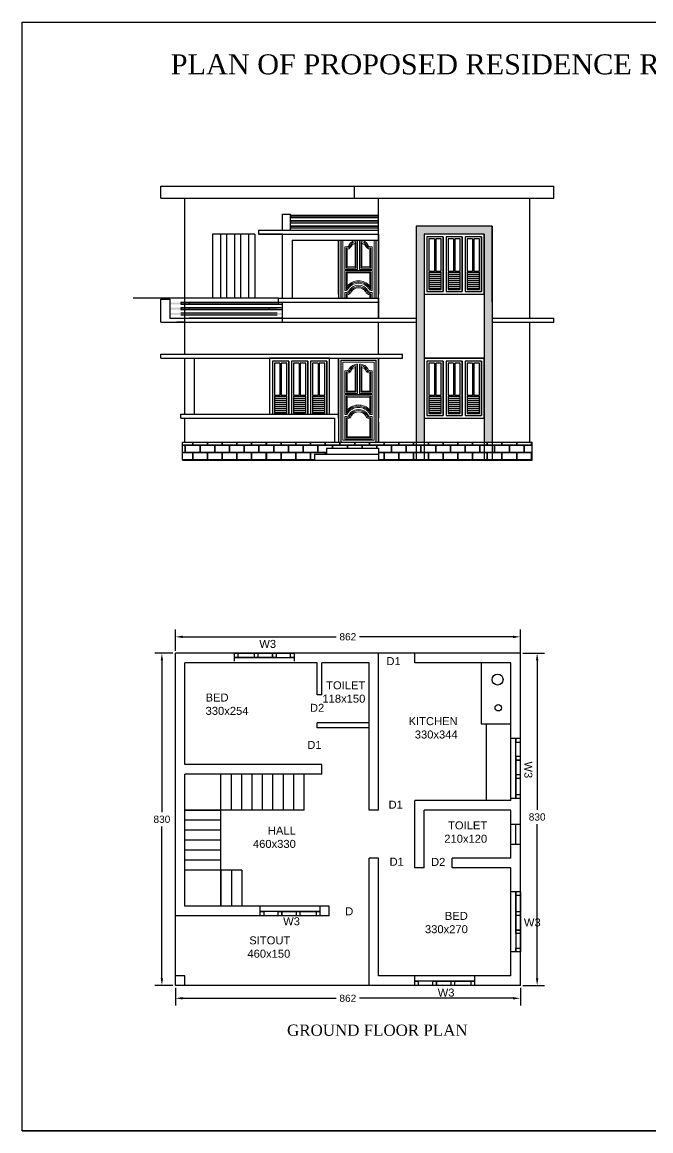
# Model space of a CAD drawing. Header units: inches. Extents: x -2903 to 3367, y -161 to 1064.
# Drawn here: x 230.72 to 246.43, y 845.34 to 873.04 of the extents above; entities that cross this region are included whole.
import ezdxf

# ---------------------------------------------------------------- set-up
doc = ezdxf.new("R2010")
doc.units = ezdxf.units.IN
doc.header["$MEASUREMENT"] = 0
doc.layers.add('--plan', color=7, linetype='Continuous')
doc.layers.add('ELEVATION', color=7, linetype='Continuous', lineweight=25)
doc.styles.add('SA', font='times.ttf')
doc.styles.get("Standard").update_dxf_attribs({"font": 'arial.ttf'})
doc.dimstyles.get("Standard").update_dxf_attribs({"dimtxt": 0.18, "dimasz": 0.18, "dimexe": 0.18, "dimexo": 0.0625, "dimgap": 0.09, "dimtad": 0, "dimtih": 1, "dimtoh": 1, "dimdec": 0, "dimlfac": 100, "dimzin": 0, "dimdsep": 46, "dimtxsty": 'Standard', "dimcen": 0.09, "dimadec": 0, "dimazin": 0, "dimtfac": 1, "dimtdec": 0, "dimtofl": 0, "dimtmove": 0, "dimatfit": 3, "dimfxl": 1, "dimtolj": 1, "dimtzin": 0, "dimarcsym": 0})

# ---------------------------------------------------------------- blocks, each defined once
blk = doc.blocks.new('*D447')
at = {"color": 0, "lineweight": -2, "transparency": 16777216}
for p, q in [((234.55, 857.335), (234.55, 857.862)), ((234.73, 857.682), (238.572, 857.682)), ((242.99, 857.682), (239.148, 857.682)), ((243.17, 857.335), (243.17, 857.862))]:
    blk.add_line(p, q, dxfattribs=at)
at = {"color": 0, "transparency": 16777216}
for points in [[(234.73, 857.712), (234.73, 857.652), (234.55, 857.682)], [(242.99, 857.712), (242.99, 857.652), (243.17, 857.682)]]:
    blk.add_solid(points, dxfattribs=at)
at = {"layer": 'Defpoints', "color": 0, "transparency": 16777216}
for p in [(243.17, 857.682), (234.55, 857.272), (243.17, 857.272)]:
    blk.add_point(p, dxfattribs=at)
at = {"color": 0, "transparency": 16777216, "insert": (238.86, 857.682), "char_height": 0.18, "attachment_point": 5}
blk.add_mtext('\\A1;862', dxfattribs=at)
blk = doc.blocks.new('*D448')
at = {"color": 0, "lineweight": -2, "transparency": 16777216}
for p, q in [((243.232, 857.272), (243.77, 857.272)), ((243.59, 857.092), (243.59, 853.362)), ((243.59, 849.152), (243.59, 852.998)), ((243.232, 848.972), (243.77, 848.972))]:
    blk.add_line(p, q, dxfattribs=at)
at = {"color": 0, "transparency": 16777216}
for points in [[(243.56, 857.092), (243.62, 857.092), (243.59, 857.272)], [(243.56, 849.152), (243.62, 849.152), (243.59, 848.972)]]:
    blk.add_solid(points, dxfattribs=at)
at = {"layer": 'Defpoints', "color": 0, "transparency": 16777216}
for p in [(243.17, 857.272), (243.17, 848.972), (243.59, 848.972)]:
    blk.add_point(p, dxfattribs=at)
at = {"color": 0, "transparency": 16777216, "insert": (243.59, 853.18), "char_height": 0.18, "attachment_point": 5}
blk.add_mtext('\\A1;830', dxfattribs=at)
blk = doc.blocks.new('*D461')
at = {"color": 0, "lineweight": -2, "transparency": 16777216}
for p, q in [((234.487, 857.272), (234.034, 857.272)), ((234.214, 857.092), (234.214, 853.304)), ((234.214, 849.152), (234.214, 852.94)), ((234.487, 848.972), (234.034, 848.972))]:
    blk.add_line(p, q, dxfattribs=at)
at = {"color": 0, "transparency": 16777216}
for points in [[(234.184, 857.092), (234.244, 857.092), (234.214, 857.272)], [(234.184, 849.152), (234.244, 849.152), (234.214, 848.972)]]:
    blk.add_solid(points, dxfattribs=at)
at = {"layer": 'Defpoints', "color": 0, "transparency": 16777216}
for p in [(234.55, 857.272), (234.214, 848.972), (234.55, 848.972)]:
    blk.add_point(p, dxfattribs=at)
at = {"color": 0, "transparency": 16777216, "insert": (234.214, 853.122), "char_height": 0.18, "attachment_point": 5}
blk.add_mtext('\\A1;830', dxfattribs=at)
blk = doc.blocks.new('*D462')
at = {"color": 0, "lineweight": -2, "transparency": 16777216}
for p, q in [((234.55, 848.91), (234.55, 848.471)), ((243.17, 848.91), (243.17, 848.471)), ((234.73, 848.651), (238.572, 848.651)), ((242.99, 848.651), (239.148, 848.651))]:
    blk.add_line(p, q, dxfattribs=at)
at = {"color": 0, "transparency": 16777216}
for points in [[(234.73, 848.681), (234.73, 848.621), (234.55, 848.651)], [(242.99, 848.681), (242.99, 848.621), (243.17, 848.651)]]:
    blk.add_solid(points, dxfattribs=at)
at = {"layer": 'Defpoints', "color": 0, "transparency": 16777216}
for p in [(234.55, 848.972), (243.17, 848.972), (243.17, 848.651)]:
    blk.add_point(p, dxfattribs=at)
at = {"color": 0, "transparency": 16777216, "insert": (238.86, 848.651), "char_height": 0.18, "attachment_point": 5}
blk.add_mtext('\\A1;862', dxfattribs=at)

msp = doc.modelspace()

# ---------------------------------------------------------------- hatches: boundary and pattern name
h = msp.add_hatch()
h.set_pattern_fill('ANSI32', color=256, scale=0.35, angle=135)
h.set_pattern_definition([(180, (-23.53159, -139.18291), (-1e-17, -0.13125), []), (180, (-23.57534, -139.13916), (-1e-17, -0.13125), [])])
h.paths.add_polyline_path([(237.427, 868.243), (237.427, 867.882), (239.623, 867.882), (239.627, 868.279), (237.423, 868.282), (237.423, 868.243)])
h = msp.add_hatch(color=256)
h.dxf.hatch_style = 1
h.paths.add_polyline_path([(239.627, 868.205), (237.427, 868.205), (237.427, 868.161), (239.627, 868.161)])
h.paths.add_polyline_path([(239.627, 868.073), (237.427, 868.073), (237.427, 868.029), (239.627, 868.029)])
h.paths.add_polyline_path([(239.627, 867.941), (237.427, 867.941), (237.427, 867.898), (239.627, 867.898)])
at = {"true_color": 0xf27172}
h = msp.add_hatch(dxfattribs=at)
h.set_pattern_fill('AR-SAND', color=11, scale=0.016)
h.set_pattern_definition([(37.5, (-211.666318, -78.862382), (-0.0010078937, 0.0308291803), [0, -0.02432, 0, -0.0272, 0, -0.026]), (7.5, (-211.666318, -78.862382), (0.0283164273, 0.045154337), [0, -0.01312, 0, -0.02192, 0, -0.0084]), (327.5, (-211.685998, -78.862382), (0.0498262698, 9.054486e-05), [0, -0.008, 0, -0.0288, 0, -0.0376]), (317.5, (-211.685998, -78.862382), (0.0480980257, 0.014042809), [0, -0.004, 0, -0.01888, 0, -0.0216])])
h.paths.add_polyline_path([(242.467, 867.943), (240.567, 867.943), (240.567, 862.543), (240.767, 862.543), (240.767, 867.743), (242.267, 867.743), (242.267, 862.543), (242.467, 862.543)])
h = msp.add_hatch(color=256)
h.dxf.hatch_style = 1
h.paths.add_polyline_path([(237.227, 866.037), (234.409, 866.034), (234.409, 865.99), (237.227, 865.993)])
h.paths.add_polyline_path([(237.227, 865.905), (234.409, 865.903), (234.409, 865.859), (237.227, 865.861)])
h.paths.add_polyline_path([(237.227, 865.773), (234.409, 865.772), (234.409, 865.728), (237.227, 865.729)])
h = msp.add_hatch()
h.set_pattern_fill('ANSI32', color=256, scale=0.35, angle=135)
h.set_pattern_definition([(180, (-26.27159, -141.35112), (-1e-17, -0.13125), []), (180, (-26.31534, -141.30737), (-1e-17, -0.13125), [])])
h.paths.add_polyline_path([(234.687, 866.075), (234.687, 865.713), (236.883, 865.713), (236.887, 866.111), (234.683, 866.113), (234.683, 866.075)])
h = msp.add_hatch()
h.set_pattern_fill('ANSI32', color=256, scale=0.35, angle=135)
h.set_pattern_definition([(180, (-26.06188, -141.35113), (-1e-17, -0.13125), []), (180, (-26.10563, -141.30738), (-1e-17, -0.13125), [])])
h.paths.add_polyline_path([(234.896, 866.075), (234.896, 865.713), (237.093, 865.713), (237.096, 866.111), (234.893, 866.113), (234.893, 866.075)])
h = msp.add_hatch()
h.set_pattern_fill('AR-B816C', color=256, scale=0.023)
h.set_pattern_definition([(0, (-23.52822, -139.22183), (0.184, 0.184), [0.359375, -0.008625]), (0, (-23.71222, -139.2132), (0.184, 0.184), [0.359375, -0.008625]), (90, (-23.52822, -139.22183), (-0.184, 0.184), [-0.192625, 0.175375]), (90, (-23.53684, -139.22183), (-0.184, 0.184), [-0.192625, 0.175375])])
h.paths.add_polyline_path([(243.467, 862.543), (239.627, 862.543), (239.627, 862.093), (243.467, 862.093)])
h.paths.add_polyline_path([(238.027, 862.243), (238.327, 862.243), (238.327, 862.393), (239.627, 862.393), (239.627, 862.543), (234.727, 862.543), (234.727, 862.093), (238.027, 862.093)])

# ---------------------------------------------------------------- linework, layer by layer
at = {"layer": '--plan', "ltscale": 0.1}
for p, q in [((236.02, 857.272), (236.02, 857.072)), ((236.02, 857.252), (236.02, 857.162)), ((237.065, 857.162), (236.02, 857.162)), ((236.11, 857.272), (236.11, 857.162)), ((236.11, 857.252), (236.11, 857.162)), ((236.52, 857.272), (236.52, 857.162)), ((236.52, 857.252), (236.52, 857.162)), ((236.61, 857.272), (236.61, 857.162)), ((236.61, 857.272), (236.61, 857.162)), ((236.975, 857.272), (236.975, 857.162)), ((236.975, 857.252), (236.975, 857.162)), ((237.065, 857.272), (237.065, 857.162)), ((237.065, 857.272), (237.065, 857.162)), ((243.06, 854.688), (243.06, 853.643)), ((243.17, 854.688), (243.06, 854.688)), ((243.17, 854.688), (243.06, 854.688)), ((243.15, 854.598), (243.06, 854.598)), ((243.17, 854.598), (243.06, 854.598)), ((243.17, 854.233), (243.06, 854.233)), ((243.17, 854.233), (243.06, 854.233)), ((243.15, 854.143), (243.06, 854.143)), ((243.17, 854.143), (243.06, 854.143)), ((243.15, 853.733), (243.06, 853.733)), ((243.17, 853.733), (243.06, 853.733)), ((243.17, 853.643), (242.93, 853.643)), ((243.15, 853.643), (243.06, 853.643)), ((243.17, 851.312), (242.93, 851.312)), ((243.15, 851.312), (243.06, 851.312)), ((243.06, 850.267), (243.06, 851.312)), ((243.15, 851.222), (243.06, 851.222)), ((243.17, 851.222), (243.06, 851.222)), ((238.168, 850.712), (238.168, 850.952)), ((237.123, 850.822), (238.168, 850.822)), ((237.123, 850.712), (237.123, 850.822)), ((237.123, 850.712), (237.123, 850.822)), ((237.213, 850.732), (237.213, 850.822)), ((237.213, 850.712), (237.213, 850.822)), ((237.578, 850.712), (237.578, 850.822)), ((237.578, 850.712), (237.578, 850.822)), ((237.668, 850.732), (237.668, 850.822)), ((237.668, 850.712), (237.668, 850.822)), ((238.078, 850.732), (238.078, 850.822)), ((238.078, 850.712), (238.078, 850.822)), ((238.168, 850.732), (238.168, 850.822)), ((243.15, 850.812), (243.06, 850.812)), ((243.17, 850.812), (243.06, 850.812)), ((243.17, 850.722), (243.06, 850.722)), ((243.17, 850.722), (243.06, 850.722)), ((243.15, 850.357), (243.06, 850.357)), ((243.17, 850.357), (243.06, 850.357)), ((243.17, 850.267), (243.06, 850.267)), ((243.17, 850.267), (243.06, 850.267)), ((240.985, 849.082), (242.03, 849.082)), ((240.985, 848.972), (240.985, 849.082)), ((240.985, 848.972), (240.985, 849.082)), ((241.075, 848.992), (241.075, 849.082)), ((241.075, 848.972), (241.075, 849.082)), ((241.44, 848.972), (241.44, 849.082)), ((241.44, 848.972), (241.44, 849.082)), ((241.53, 848.992), (241.53, 849.082)), ((241.53, 848.972), (241.53, 849.082)), ((241.94, 848.992), (241.94, 849.082)), ((241.94, 848.972), (241.94, 849.082)), ((242.03, 848.972), (242.03, 849.212)), ((242.03, 848.992), (242.03, 849.082))]:
    msp.add_line(p, q, dxfattribs=at)
for p, q in [((234.187, 868.943), (244.007, 868.943)), ((234.187, 868.643), (234.187, 868.943)), ((239.027, 868.643), (239.027, 868.943)), ((244.007, 868.643), (244.007, 868.943)), ((234.187, 868.643), (244.007, 868.643)), ((234.787, 864.743), (234.787, 868.643)), ((239.627, 865.643), (239.627, 868.643)), ((243.407, 865.643), (243.407, 868.643)), ((237.227, 868.243), (237.427, 868.243)), ((237.227, 867.843), (237.227, 868.243)), ((237.427, 867.843), (237.427, 868.243)), ((237.427, 868.205), (239.626, 868.205)), ((236.627, 867.843), (239.627, 867.843)), ((236.627, 867.843), (236.627, 867.743)), ((240.567, 867.943), (240.567, 862.093)), ((242.467, 867.943), (242.467, 862.093)), ((235.482, 867.743), (235.482, 866.143)), ((236.532, 867.743), (235.482, 867.743)), ((236.532, 867.743), (235.482, 867.743)), ((235.682, 867.743), (235.682, 866.143)), ((235.832, 867.743), (235.832, 866.143)), ((236.032, 867.743), (236.032, 866.143)), ((236.182, 867.743), (236.182, 866.143)), ((236.382, 867.743), (236.382, 866.143)), ((236.532, 867.743), (236.532, 866.143)), ((236.627, 867.743), (239.627, 867.743)), ((237.227, 867.743), (236.627, 867.743)), ((237.227, 866.143), (237.227, 867.743)), ((237.467, 867.593), (239.627, 867.593)), ((237.467, 867.593), (237.467, 866.143)), ((238.627, 867.593), (238.627, 866.243)), ((238.627, 866.243), (238.627, 867.593)), ((239.627, 865.643), (239.627, 867.743)), ((239.627, 867.743), (239.627, 866.243)), ((240.767, 867.743), (240.767, 862.093)), ((241.025, 867.623), (241.025, 866.822)), ((241.055, 867.623), (241.055, 866.822)), ((241.243, 867.673), (241.243, 866.313)), ((241.243, 867.673), (241.243, 866.313)), ((241.243, 867.673), (241.243, 866.313)), ((241.313, 867.673), (241.313, 866.313)), ((241.313, 867.673), (241.313, 866.313)), ((241.502, 867.623), (241.502, 866.822)), ((241.532, 867.623), (241.532, 866.822)), ((241.72, 867.673), (241.72, 866.313)), ((241.72, 867.673), (241.72, 866.313)), ((241.79, 867.673), (241.79, 866.313)), ((241.79, 867.673), (241.79, 866.313)), ((241.978, 867.623), (241.978, 866.822)), ((242.008, 867.623), (242.008, 866.822)), ((242.197, 866.313), (242.197, 867.673)), ((242.197, 867.673), (242.197, 866.313)), ((242.267, 867.743), (242.267, 862.093)), ((240.887, 866.822), (241.025, 866.822)), ((240.887, 866.792), (241.193, 866.792)), ((240.887, 866.742), (241.193, 866.742)), ((241.055, 866.822), (241.193, 866.822)), ((241.363, 866.822), (241.502, 866.822)), ((241.363, 866.792), (241.67, 866.792)), ((241.363, 866.742), (241.67, 866.742)), ((241.532, 866.822), (241.67, 866.822)), ((241.84, 866.822), (241.978, 866.822)), ((241.84, 866.792), (242.147, 866.792)), ((241.84, 866.742), (242.147, 866.742)), ((242.008, 866.822), (242.147, 866.822)), ((240.887, 866.692), (241.193, 866.692)), ((240.887, 866.642), (241.193, 866.642)), ((240.887, 866.592), (241.193, 866.592)), ((240.887, 866.542), (241.193, 866.542)), ((240.887, 866.492), (241.193, 866.492)), ((241.363, 866.692), (241.67, 866.692)), ((241.363, 866.642), (241.67, 866.642)), ((241.363, 866.592), (241.67, 866.592)), ((241.363, 866.542), (241.67, 866.542)), ((241.363, 866.492), (241.67, 866.492)), ((241.84, 866.692), (242.147, 866.692)), ((241.84, 866.642), (242.147, 866.642)), ((241.84, 866.592), (242.147, 866.592)), ((241.84, 866.542), (242.147, 866.542)), ((241.84, 866.492), (242.147, 866.492)), ((238.627, 866.243), (238.627, 866.143)), ((240.837, 866.313), (241.243, 866.313)), ((240.837, 866.313), (241.243, 866.313)), ((240.887, 866.442), (241.193, 866.442)), ((240.887, 866.392), (241.193, 866.392)), ((241.313, 866.313), (241.72, 866.313)), ((241.313, 866.313), (241.72, 866.313)), ((241.363, 866.442), (241.67, 866.442)), ((241.363, 866.392), (241.67, 866.392)), ((241.79, 866.313), (242.197, 866.313)), ((241.79, 866.313), (242.197, 866.313)), ((241.84, 866.442), (242.147, 866.442)), ((241.84, 866.392), (242.147, 866.392)), ((237.127, 866.143), (233.495, 866.143)), ((234.187, 866.12), (234.409, 866.12)), ((234.187, 865.543), (234.187, 866.12)), ((234.409, 866.12), (234.409, 865.643)), ((234.687, 866.036), (236.886, 866.036)), ((234.787, 865.543), (234.787, 865.943)), ((234.896, 866.036), (237.096, 866.036)), ((237.127, 866.143), (239.627, 866.143)), ((237.127, 866.043), (237.127, 866.143)), ((237.127, 866.043), (239.627, 866.043)), ((237.227, 865.543), (237.227, 866.043)), ((239.627, 866.143), (239.627, 865.643)), ((234.187, 865.543), (234.187, 865.643)), ((234.187, 865.543), (234.187, 865.643)), ((234.409, 865.643), (240.567, 865.643)), ((242.467, 865.643), (244.007, 865.643)), ((244.007, 865.543), (244.007, 865.643)), ((234.187, 865.543), (240.567, 865.543)), ((234.787, 865.543), (234.587, 865.543)), ((234.787, 865.543), (240.567, 865.543)), ((239.627, 864.743), (239.627, 865.543)), ((242.467, 865.543), (244.007, 865.543)), ((242.467, 865.543), (243.407, 865.543)), ((243.407, 864.643), (243.407, 865.543)), ((234.187, 864.643), (234.187, 864.743)), ((234.187, 864.743), (240.227, 864.743)), ((234.187, 864.643), (240.227, 864.643)), ((234.787, 863.243), (234.787, 864.643)), ((235.027, 863.243), (235.027, 864.643)), ((237.164, 864.523), (237.164, 863.722)), ((237.194, 864.523), (237.194, 863.722)), ((237.382, 864.573), (237.382, 863.243)), ((237.382, 864.573), (237.382, 863.243)), ((237.382, 864.573), (237.382, 863.243)), ((237.452, 864.573), (237.452, 863.243)), ((237.452, 864.573), (237.452, 863.243)), ((237.64, 864.523), (237.64, 863.722)), ((237.67, 864.523), (237.67, 863.722)), ((237.859, 864.573), (237.859, 863.243)), ((237.859, 864.573), (237.859, 863.243)), ((237.929, 864.573), (237.929, 863.243)), ((237.929, 864.573), (237.929, 863.243)), ((238.117, 864.523), (238.117, 863.722)), ((238.147, 864.523), (238.147, 863.722)), ((238.335, 863.243), (238.335, 864.573)), ((238.335, 864.573), (238.335, 863.243)), ((238.627, 864.573), (238.627, 864.643)), ((238.627, 864.643), (238.627, 863.143)), ((238.627, 863.143), (238.627, 864.643)), ((239.627, 862.543), (239.627, 864.643)), ((239.627, 864.643), (239.627, 863.143)), ((240.227, 864.643), (240.227, 864.743)), ((240.767, 864.643), (242.267, 864.643)), ((241.025, 864.523), (241.025, 863.722)), ((241.055, 864.523), (241.055, 863.722)), ((241.243, 864.573), (241.243, 863.213)), ((241.243, 864.573), (241.243, 863.213)), ((241.243, 864.573), (241.243, 863.213)), ((241.313, 864.573), (241.313, 863.213)), ((241.313, 864.573), (241.313, 863.213)), ((241.502, 864.523), (241.502, 863.722)), ((241.532, 864.523), (241.532, 863.722)), ((241.72, 864.573), (241.72, 863.213)), ((241.72, 864.573), (241.72, 863.213)), ((241.79, 864.573), (241.79, 863.213)), ((241.79, 864.573), (241.79, 863.213)), ((241.978, 864.523), (241.978, 863.722)), ((242.008, 864.523), (242.008, 863.722)), ((242.197, 863.213), (242.197, 864.573)), ((242.197, 864.573), (242.197, 863.213)), ((243.407, 862.543), (243.407, 864.643)), ((237.025, 863.722), (237.164, 863.722)), ((237.025, 863.692), (237.332, 863.692)), ((237.194, 863.722), (237.332, 863.722)), ((237.502, 863.722), (237.64, 863.722)), ((237.502, 863.692), (237.809, 863.692)), ((237.67, 863.722), (237.809, 863.722)), ((237.979, 863.722), (238.117, 863.722)), ((237.979, 863.692), (238.285, 863.692)), ((238.147, 863.722), (238.285, 863.722)), ((240.887, 863.722), (241.025, 863.722)), ((240.887, 863.692), (241.193, 863.692)), ((241.055, 863.722), (241.193, 863.722)), ((241.363, 863.722), (241.502, 863.722)), ((241.363, 863.692), (241.67, 863.692)), ((241.532, 863.722), (241.67, 863.722)), ((241.84, 863.722), (241.978, 863.722)), ((241.84, 863.692), (242.147, 863.692)), ((242.008, 863.722), (242.147, 863.722)), ((237.025, 863.642), (237.332, 863.642)), ((237.025, 863.592), (237.332, 863.592)), ((237.025, 863.542), (237.332, 863.542)), ((237.025, 863.492), (237.332, 863.492)), ((237.025, 863.442), (237.332, 863.442)), ((237.502, 863.642), (237.809, 863.642)), ((237.502, 863.592), (237.809, 863.592)), ((237.502, 863.542), (237.809, 863.542)), ((237.502, 863.492), (237.809, 863.492)), ((237.502, 863.442), (237.809, 863.442)), ((237.979, 863.642), (238.285, 863.642)), ((237.979, 863.592), (238.285, 863.592)), ((237.979, 863.542), (238.285, 863.542)), ((237.979, 863.492), (238.285, 863.492)), ((237.979, 863.442), (238.285, 863.442)), ((240.887, 863.642), (241.193, 863.642)), ((240.887, 863.592), (241.193, 863.592)), ((240.887, 863.542), (241.193, 863.542)), ((240.887, 863.492), (241.193, 863.492)), ((240.887, 863.442), (241.193, 863.442)), ((241.363, 863.642), (241.67, 863.642)), ((241.363, 863.592), (241.67, 863.592)), ((241.363, 863.542), (241.67, 863.542)), ((241.363, 863.492), (241.67, 863.492)), ((241.363, 863.442), (241.67, 863.442)), ((241.84, 863.642), (242.147, 863.642)), ((241.84, 863.592), (242.147, 863.592)), ((241.84, 863.542), (242.147, 863.542)), ((241.84, 863.492), (242.147, 863.492)), ((241.84, 863.442), (242.147, 863.442)), ((234.687, 863.143), (234.687, 863.243)), ((234.687, 863.243), (238.627, 863.243)), ((234.687, 863.143), (238.527, 863.143)), ((234.787, 862.543), (234.787, 863.143)), ((237.025, 863.392), (237.332, 863.392)), ((237.025, 863.342), (237.332, 863.342)), ((237.025, 863.292), (237.332, 863.292)), ((237.502, 863.392), (237.809, 863.392)), ((237.502, 863.342), (237.809, 863.342)), ((237.502, 863.292), (237.809, 863.292)), ((237.979, 863.392), (238.285, 863.392)), ((237.979, 863.342), (238.285, 863.342)), ((237.979, 863.292), (238.285, 863.292)), ((238.627, 863.143), (238.627, 862.543)), ((240.837, 863.213), (241.243, 863.213)), ((240.837, 863.213), (241.243, 863.213)), ((240.887, 863.392), (241.193, 863.392)), ((240.887, 863.342), (241.193, 863.342)), ((240.887, 863.292), (241.193, 863.292)), ((241.313, 863.213), (241.72, 863.213)), ((241.313, 863.213), (241.72, 863.213)), ((241.363, 863.392), (241.67, 863.392)), ((241.363, 863.342), (241.67, 863.342)), ((241.363, 863.292), (241.67, 863.292)), ((241.79, 863.213), (242.197, 863.213)), ((241.79, 863.213), (242.197, 863.213)), ((241.84, 863.392), (242.147, 863.392)), ((241.84, 863.342), (242.147, 863.342)), ((241.84, 863.292), (242.147, 863.292)), ((239.627, 863.043), (239.627, 862.543)), ((234.727, 862.093), (234.727, 862.543)), ((234.727, 862.543), (243.467, 862.543)), ((238.327, 862.393), (239.627, 862.393)), ((238.327, 862.393), (238.327, 862.243)), ((239.627, 862.393), (239.627, 862.093)), ((243.467, 862.093), (243.467, 862.543)), ((234.727, 862.093), (243.467, 862.093)), ((238.027, 862.243), (239.627, 862.243)), ((238.027, 862.243), (238.027, 862.093)), ((243.17, 848.972), (243.17, 857.432)), ((234.55, 848.972), (234.55, 857.272)), ((243.17, 857.272), (234.55, 857.272)), ((234.79, 857.272), (234.55, 857.272)), ((239.63, 857.272), (235.39, 857.272)), ((236.02, 857.272), (237.52, 857.272)), ((237.52, 857.272), (237.52, 857.072)), ((239.63, 853.352), (239.63, 857.272)), ((240.53, 857.032), (240.53, 857.272)), ((234.79, 854.492), (234.79, 857.032)), ((238.09, 857.032), (234.79, 857.032)), ((238.09, 856.232), (238.09, 857.032)), ((238.09, 856.232), (238.09, 857.032)), ((238.21, 856.232), (238.21, 857.032)), ((239.39, 857.032), (238.21, 857.032)), ((239.39, 853.352), (239.39, 857.032)), ((242.93, 857.032), (240.53, 857.032)), ((242.93, 853.592), (242.93, 857.032)), ((238.21, 856.232), (238.09, 856.232)), ((238.09, 855.412), (238.09, 855.532)), ((238.09, 855.412), (238.09, 855.532)), ((239.39, 855.532), (238.09, 855.532)), ((239.39, 855.412), (238.09, 855.412)), ((242.319, 855.505), (242.319, 853.592)), ((243.17, 855.143), (242.93, 855.143)), ((243.17, 853.643), (243.17, 855.143)), ((237.57, 854.492), (234.79, 854.492)), ((238.21, 854.492), (236.09, 854.492)), ((238.21, 854.252), (238.21, 854.492)), ((234.79, 850.952), (234.79, 854.252)), ((238.21, 854.252), (234.79, 854.252)), ((235.69, 850.952), (235.69, 854.252)), ((235.69, 853.352), (235.69, 854.252)), ((235.95, 853.352), (235.95, 854.252)), ((236.21, 853.352), (236.21, 854.252)), ((236.47, 853.352), (236.47, 854.252)), ((236.73, 853.352), (236.73, 854.252)), ((236.99, 853.352), (236.99, 854.252)), ((237.25, 853.352), (237.25, 854.252)), ((237.51, 853.352), (237.51, 854.252)), ((237.77, 853.352), (237.77, 854.252)), ((240.53, 851.912), (240.53, 853.592)), ((242.93, 853.592), (240.53, 853.592)), ((237.77, 853.352), (234.79, 853.352)), ((234.79, 853.352), (235.69, 853.352)), ((235.69, 853.352), (234.79, 853.352)), ((239.63, 853.352), (239.39, 853.352)), ((240.77, 851.912), (240.77, 853.352)), ((242.93, 853.352), (240.77, 853.352)), ((242.93, 852.152), (242.93, 853.352)), ((235.69, 853.102), (234.79, 853.102)), ((242.93, 853.002), (243.17, 853.002)), ((243.05, 853.002), (243.05, 852.502)), ((235.69, 852.852), (234.79, 852.852)), ((235.69, 852.602), (234.79, 852.602)), ((235.69, 852.352), (234.79, 852.352)), ((242.93, 852.502), (243.17, 852.502)), ((235.69, 852.102), (234.79, 852.102)), ((239.39, 848.972), (239.39, 852.152)), ((239.63, 852.152), (239.39, 852.152)), ((239.63, 849.212), (239.63, 852.152)), ((241.47, 851.912), (241.47, 852.152)), ((242.93, 852.152), (241.47, 852.152)), ((236.21, 851.852), (234.79, 851.852)), ((235.69, 851.852), (235.69, 850.952)), ((235.95, 851.852), (235.95, 850.952)), ((236.21, 851.852), (236.21, 850.952)), ((240.77, 851.912), (240.53, 851.912)), ((242.93, 851.912), (241.47, 851.912)), ((242.93, 849.212), (242.93, 851.912)), ((243.06, 851.312), (243.06, 850.267)), ((243.17, 851.312), (243.17, 849.812)), ((238.39, 850.952), (234.79, 850.952)), ((236.668, 850.712), (236.668, 850.952)), ((238.39, 850.712), (238.39, 850.952)), ((234.55, 848.972), (234.55, 850.712)), ((238.39, 850.712), (234.55, 850.712)), ((238.168, 850.712), (236.668, 850.712)), ((243.06, 850.857), (243.06, 849.812)), ((243.06, 850.267), (243.06, 850.357)), ((243.06, 850.357), (243.17, 850.357)), ((243.06, 849.812), (243.06, 849.902)), ((243.06, 849.902), (243.17, 849.902)), ((243.17, 849.812), (242.93, 849.812)), ((234.79, 849.212), (234.55, 849.212)), ((234.79, 848.972), (234.79, 849.212)), ((242.93, 849.212), (239.63, 849.212)), ((240.53, 848.972), (240.53, 849.212)), ((243.17, 848.972), (234.55, 848.972)), ((242.03, 848.972), (240.53, 848.972)), ((230.723, 845.339), (270.723, 845.339))]:
    msp.add_line(p, q)
at = {"color": 0, "lineweight": 13}
for p, q in [((238.737, 867.593), (238.737, 866.143)), ((239.517, 866.143), (239.517, 867.593)), ((238.787, 866.833), (239.467, 866.833)), ((238.787, 866.833), (238.787, 866.334)), ((239.467, 866.833), (239.467, 866.334)), ((238.814, 866.334), (238.787, 866.334)), ((238.812, 866.284), (238.787, 866.284)), ((238.787, 866.284), (238.787, 866.143)), ((239.44, 866.334), (239.467, 866.334)), ((239.442, 866.284), (239.467, 866.284)), ((239.467, 866.284), (239.467, 866.143)), ((238.737, 864.543), (239.517, 864.543)), ((238.737, 864.543), (238.737, 862.593)), ((239.517, 862.593), (239.517, 864.543)), ((238.787, 863.733), (239.467, 863.733)), ((238.787, 863.733), (238.787, 863.234)), ((239.467, 863.733), (239.467, 863.234)), ((238.814, 863.234), (238.787, 863.234)), ((238.812, 863.184), (238.787, 863.184)), ((238.787, 863.184), (238.787, 862.623)), ((239.44, 863.234), (239.467, 863.234)), ((239.442, 863.184), (239.467, 863.184)), ((239.467, 863.184), (239.467, 862.623)), ((238.737, 862.593), (239.517, 862.593)), ((238.787, 862.623), (239.467, 862.623))]:
    msp.add_line(p, q, dxfattribs=at)
at = {"color": 0, "lineweight": 9}
for p, q in [((238.847, 867.368), (238.817, 867.394)), ((239.042, 867.515), (239.072, 867.561)), ((239.212, 867.515), (239.182, 867.561)), ((239.407, 867.368), (239.437, 867.394)), ((238.817, 866.893), (238.847, 866.923)), ((238.817, 866.803), (238.847, 866.773)), ((238.817, 866.803), (239.437, 866.803)), ((238.817, 866.36), (238.817, 866.803)), ((239.072, 866.893), (239.042, 866.923)), ((239.182, 866.893), (239.212, 866.923)), ((239.437, 866.893), (239.407, 866.923)), ((239.407, 866.773), (239.437, 866.803)), ((239.437, 866.36), (239.437, 866.803)), ((238.847, 866.453), (238.817, 866.369)), ((238.847, 866.228), (238.817, 866.254)), ((238.817, 866.254), (238.817, 866.143)), ((239.407, 866.453), (239.436, 866.369)), ((239.407, 866.228), (239.437, 866.254)), ((239.437, 866.254), (239.437, 866.143)), ((238.847, 864.268), (238.817, 864.294)), ((239.042, 864.415), (239.072, 864.461)), ((239.212, 864.415), (239.182, 864.461)), ((239.407, 864.268), (239.437, 864.294)), ((238.817, 863.793), (238.847, 863.823)), ((238.817, 863.703), (238.847, 863.673)), ((238.817, 863.703), (239.437, 863.703)), ((238.817, 863.26), (238.817, 863.703)), ((239.072, 863.793), (239.042, 863.823)), ((239.182, 863.793), (239.212, 863.823)), ((239.437, 863.793), (239.407, 863.823)), ((239.407, 863.673), (239.437, 863.703)), ((239.437, 863.26), (239.437, 863.703)), ((238.847, 863.353), (238.817, 863.269)), ((238.847, 863.128), (238.817, 863.154)), ((238.817, 863.154), (238.817, 862.653)), ((239.407, 863.353), (239.436, 863.269)), ((239.407, 863.128), (239.437, 863.154)), ((239.437, 863.154), (239.437, 862.653)), ((238.817, 862.653), (238.847, 862.683)), ((238.817, 862.653), (239.437, 862.653)), ((239.437, 862.653), (239.407, 862.683))]:
    msp.add_line(p, q, dxfattribs=at)
at = {"color": 0, "lineweight": 5}
for p, q in [((238.847, 866.773), (239.407, 866.773)), ((238.847, 866.453), (238.847, 866.773)), ((239.407, 866.453), (239.407, 866.773)), ((238.847, 866.227), (238.847, 866.143)), ((239.407, 866.227), (239.407, 866.143)), ((238.847, 863.673), (239.407, 863.673)), ((238.847, 863.353), (238.847, 863.673)), ((239.407, 863.353), (239.407, 863.673)), ((238.847, 863.127), (238.847, 862.683)), ((239.407, 863.127), (239.407, 862.683)), ((239.407, 862.683), (238.847, 862.683))]:
    msp.add_line(p, q, dxfattribs=at)
for points in [[(270.723, 873.039), (270.723, 845.339), (230.723, 845.339), (230.723, 873.039)], [(240.767, 866.243), (242.267, 866.243), (242.267, 867.743), (240.767, 867.743)], [(241.243, 867.673), (240.837, 867.673), (240.837, 866.313), (241.243, 866.313)], [(241.72, 867.673), (241.313, 867.673), (241.313, 866.313), (241.72, 866.313)], [(242.197, 867.673), (241.79, 867.673), (241.79, 866.313), (242.197, 866.313)], [(240.767, 863.143), (242.267, 863.143), (242.267, 864.643), (240.767, 864.643)], [(241.243, 864.573), (240.837, 864.573), (240.837, 863.213), (241.243, 863.213)], [(241.72, 864.573), (241.313, 864.573), (241.313, 863.213), (241.72, 863.213)], [(242.197, 864.573), (241.79, 864.573), (241.79, 863.213), (242.197, 863.213)], [(242.93, 857.032), (242.193, 857.032), (242.193, 855.505), (242.93, 855.505)]]:
    msp.add_lwpolyline(points, close=True)
for points in [[(237.427, 868.205), (237.427, 868.161), (239.627, 868.161), (239.627, 868.205), (237.427, 868.205)], [(237.427, 868.073), (237.427, 868.029), (239.627, 868.029), (239.627, 868.073), (237.427, 868.073)], [(237.427, 867.941), (237.427, 867.898), (239.627, 867.898), (239.627, 867.941), (237.427, 867.941)], [(242.467, 866.043), (242.467, 867.943), (240.567, 867.943), (240.567, 866.043)], [(241.025, 867.623), (240.887, 867.623), (240.887, 866.822)], [(241.193, 866.822), (241.193, 867.623), (241.055, 867.623)], [(241.502, 867.623), (241.363, 867.623), (241.363, 866.822)], [(241.67, 866.822), (241.67, 867.623), (241.532, 867.623)], [(241.978, 867.623), (241.84, 867.623), (241.84, 866.822)], [(242.147, 866.822), (242.147, 867.623), (242.008, 867.623)], [(240.887, 866.792), (240.887, 866.363), (241.193, 866.363), (241.193, 866.792)], [(241.363, 866.792), (241.363, 866.363), (241.67, 866.363), (241.67, 866.792)], [(241.84, 866.792), (241.84, 866.363), (242.147, 866.363), (242.147, 866.792)], [(234.687, 866.036), (234.687, 865.993), (237.127, 865.993), (237.127, 866.037), (234.687, 866.036)], [(234.687, 865.905), (234.687, 865.861), (236.887, 865.861), (236.887, 865.905), (234.687, 865.905)], [(237.227, 866.037), (234.896, 866.036)], [(234.896, 866.036), (234.896, 865.993), (237.227, 865.993)], [(234.896, 865.905), (234.896, 865.861), (237.227, 865.861)], [(237.227, 865.905), (234.896, 865.905)], [(237.227, 865.641), (234.896, 865.641)], [(238.405, 863.243), (238.405, 864.643), (236.905, 864.643), (236.905, 863.243)], [(237.382, 863.243), (237.382, 864.573), (236.975, 864.573), (236.975, 863.243)], [(237.164, 864.523), (237.025, 864.523), (237.025, 863.722)], [(237.332, 863.722), (237.332, 864.523), (237.194, 864.523)], [(237.859, 863.243), (237.859, 864.573), (237.452, 864.573), (237.452, 863.243)], [(237.64, 864.523), (237.502, 864.523), (237.502, 863.722)], [(237.809, 863.722), (237.809, 864.523), (237.67, 864.523)], [(238.335, 863.243), (238.335, 864.573), (237.929, 864.573), (237.929, 863.243)], [(238.117, 864.523), (237.979, 864.523), (237.979, 863.722)], [(238.285, 863.722), (238.285, 864.523), (238.147, 864.523)], [(241.025, 864.523), (240.887, 864.523), (240.887, 863.722)], [(241.193, 863.722), (241.193, 864.523), (241.055, 864.523)], [(241.502, 864.523), (241.363, 864.523), (241.363, 863.722)], [(241.67, 863.722), (241.67, 864.523), (241.532, 864.523)], [(241.978, 864.523), (241.84, 864.523), (241.84, 863.722)], [(242.147, 863.722), (242.147, 864.523), (242.008, 864.523)], [(237.025, 863.692), (237.025, 863.263), (237.332, 863.263), (237.332, 863.692)], [(237.502, 863.692), (237.502, 863.263), (237.809, 863.263), (237.809, 863.692)], [(237.979, 863.692), (237.979, 863.263), (238.285, 863.263), (238.285, 863.692)], [(240.887, 863.692), (240.887, 863.263), (241.193, 863.263), (241.193, 863.692)], [(241.363, 863.692), (241.363, 863.263), (241.67, 863.263), (241.67, 863.692)], [(241.84, 863.692), (241.84, 863.263), (242.147, 863.263), (242.147, 863.692)], [(236.905, 863.143), (238.405, 863.143)], [(236.02, 857.162), (237.065, 857.162), (236.975, 857.162), (236.975, 857.272)], [(236.475, 857.162), (237.52, 857.162), (237.43, 857.162), (237.43, 857.272)], [(243.06, 854.098), (243.06, 855.143), (243.06, 855.053), (243.17, 855.053)], [(243.06, 853.643), (243.06, 854.688), (243.06, 854.598), (243.17, 854.598)], [(237.713, 850.822), (236.668, 850.822), (236.758, 850.822), (236.758, 850.712)], [(238.168, 850.822), (237.123, 850.822), (237.213, 850.822), (237.213, 850.712)], [(241.575, 849.082), (240.53, 849.082), (240.62, 849.082), (240.62, 848.972)], [(242.03, 849.082), (240.985, 849.082), (241.075, 849.082), (241.075, 848.972)]]:
    msp.add_lwpolyline(points)
at = {"color": 0, "lineweight": 13}
for points in [[(239.102, 867.593), (239.077, 867.593, 0.244103), (238.896, 867.478, -0.329608), (238.812, 867.424), (238.787, 867.424), (238.787, 866.863), (239.102, 866.863)], [(239.152, 867.593), (239.177, 867.593, -0.244103), (239.357, 867.478, 0.329608), (239.442, 867.424), (239.467, 867.424), (239.467, 866.863), (239.152, 866.863)], [(239.102, 864.493), (239.077, 864.493, 0.244103), (238.896, 864.378, -0.329608), (238.812, 864.324), (238.787, 864.324), (238.787, 863.763), (239.102, 863.763)], [(239.152, 864.493), (239.177, 864.493, -0.244103), (239.357, 864.378, 0.329608), (239.442, 864.324), (239.467, 864.324), (239.467, 863.763), (239.152, 863.763)]]:
    msp.add_lwpolyline(points, format="xyb", close=True, dxfattribs=at)
at = {"color": 0, "lineweight": 9}
for points in [[(239.072, 867.561, 0.217079), (238.925, 867.47, -0.318019), (238.817, 867.394), (238.817, 866.893), (239.072, 866.893)], [(239.182, 867.561, -0.217079), (239.328, 867.47, 0.318019), (239.437, 867.394), (239.437, 866.893), (239.182, 866.893)], [(239.072, 864.461, 0.217079), (238.925, 864.37, -0.318019), (238.817, 864.294), (238.817, 863.793), (239.072, 863.793)], [(239.182, 864.461, -0.217079), (239.328, 864.37, 0.318019), (239.437, 864.294), (239.437, 863.793), (239.182, 863.793)]]:
    msp.add_lwpolyline(points, format="xyb", close=True, dxfattribs=at)
at = {"color": 0, "lineweight": 5}
for points in [[(239.042, 867.515, 0.141613), (238.952, 867.455, -0.251338), (238.847, 867.367), (238.847, 866.923), (239.042, 866.923)], [(239.212, 867.515, -0.141613), (239.302, 867.455, 0.251338), (239.407, 867.367), (239.407, 866.923), (239.212, 866.923)], [(239.042, 864.415, 0.141613), (238.952, 864.355, -0.251338), (238.847, 864.267), (238.847, 863.823), (239.042, 863.823)], [(239.212, 864.415, -0.141613), (239.302, 864.355, 0.251338), (239.407, 864.267), (239.407, 863.823), (239.212, 863.823)]]:
    msp.add_lwpolyline(points, format="xyb", close=True, dxfattribs=at)
at = {"color": 0, "lineweight": 13}
for points in [[(239.44, 866.334, -0.370122), (239.402, 866.36, 0.564074), (238.851, 866.36, -0.370122), (238.814, 866.334)], [(239.44, 863.234, -0.370122), (239.402, 863.26, 0.564074), (238.851, 863.26, -0.370122), (238.814, 863.234)]]:
    msp.add_lwpolyline(points, format="xyb", dxfattribs=at)
for centre, radius in [((242.601, 856.615), 0.137), ((242.618, 855.909), 0.0794)]:
    msp.add_circle(centre, radius)
at = {"color": 0, "lineweight": 9}
for centre, radius, start, end in [((239.127, 866.193), 0.352, 28.3312, 151.6688), ((238.817, 866.369), 0.115, 269.6653, 337.4826), ((239.127, 866.193), 0.242, 32.9013, 147.0987), ((239.436, 866.369), 0.115, 202.5174, 270.3347), ((239.127, 863.093), 0.352, 28.3312, 151.6688), ((238.817, 863.269), 0.115, 269.6653, 337.4826), ((239.127, 863.093), 0.242, 32.9013, 147.0987), ((239.436, 863.269), 0.115, 202.5174, 270.3347)]:
    msp.add_arc(centre, radius, start, end, dxfattribs=at)
at = {"color": 0, "lineweight": 5}
for centre, radius, start, end in [((239.127, 866.193), 0.382, 42.8927, 137.1073), ((238.817, 866.369), 0.145, 281.6915, 336.3057), ((239.127, 866.193), 0.212, 33.5704, 146.4296), ((239.436, 866.369), 0.145, 203.6943, 258.3085), ((239.127, 863.093), 0.382, 42.8927, 137.1073), ((238.817, 863.269), 0.145, 281.6915, 336.3057), ((239.127, 863.093), 0.212, 33.5704, 146.4296), ((239.436, 863.269), 0.145, 203.6943, 258.3085)]:
    msp.add_arc(centre, radius, start, end, dxfattribs=at)
at = {"color": 0, "lineweight": 13}
for centre, radius, start, end in [((239.127, 866.193), 0.272, 32.2673, 147.7327), ((238.817, 866.369), 0.0847, 266.1631, 339.1337), ((239.436, 866.369), 0.0847, 200.8663, 273.8369), ((238.817, 863.269), 0.0847, 266.1631, 339.1337), ((239.127, 863.093), 0.272, 32.2673, 147.7327), ((239.436, 863.269), 0.0847, 200.8663, 273.8369)]:
    msp.add_arc(centre, radius, start, end, dxfattribs=at)
at = {"layer": 'ELEVATION', "color": 0}
for p, q in [((238.627, 867.743), (239.627, 867.743)), ((238.687, 867.593), (238.687, 866.143)), ((239.567, 866.143), (239.567, 867.593)), ((238.627, 866.243), (238.627, 866.143)), ((239.627, 865.643), (239.627, 866.243)), ((238.627, 864.643), (240.227, 864.643)), ((238.687, 864.593), (238.687, 862.543)), ((238.687, 864.593), (239.567, 864.593)), ((239.567, 862.543), (239.567, 864.593)), ((238.527, 863.143), (238.527, 862.543)), ((238.627, 863.143), (238.627, 862.543)), ((239.627, 862.543), (239.627, 863.143))]:
    msp.add_line(p, q, dxfattribs=at)

# ---------------------------------------------------------------- texts
at = {"layer": '--plan', "ltscale": 0.1, "insert": (237.341, 847.994), "char_height": 0.28, "width": 17.51749, "attachment_point": 1, "style": 'SA'}
msp.add_mtext('GROUND FLOOR PLAN', dxfattribs=at)
at = {"color": 6, "insert": (234.246, 872.236), "char_height": 0.5, "width": 140.24854, "attachment_point": 1, "style": 'SA'}
msp.add_mtext('\\A1;{\\C256; PLAN OF PROPOSED RESIDENCE RS NO 376/2 AT EDAYUR PANCHAYATH}', dxfattribs=at)
at = {"char_height": 0.2, "width": 1.42076, "attachment_point": 1}
for insert in [(236.648, 857.605), (237.244, 850.674), (243.259, 850.646), (241.105, 848.894)]:
    msp.add_mtext('W3', dxfattribs=dict(at, insert=insert))
at = {"char_height": 0.2, "attachment_point": 1}
for s, width, insert in [('\\pxqr;D1', 1.58774, (238.593, 857.175)), ('\\pxqr;TOILET\\P118x150', 1.58774, (237.709, 856.571)), ('BED\\P330x254', 1.58774, (235.306, 856.266)), ('\\pxqr;D2', 1.58774, (236.682, 856.008)), ('\\pxqr;KITCHEN\\P330x344', 1.59803, (240.006, 855.675)), ('\\pxqr;D1', 1.58774, (236.616, 855.081)), ('\\pxqr;D1', 1.58774, (238.647, 853.589)), ('\\pxqr;HALL\\P460x330', 1.58774, (235.973, 852.942)), ('\\pxqr;TOILET\\P210x120', 1.58774, (240.754, 853.071)), ('\\pxqr;D1', 1.58774, (238.672, 852.163)), ('\\pxqr;D2', 1.58774, (239.708, 852.158)), ('\\pxqr;D', 1.58774, (237.408, 850.923)), ('\\pxqr;BED\\P330x270', 1.58774, (240.271, 850.81)), ('\\pxqr;SITOUT\\P460x150', 1.58774, (235.834, 850.198))]:
    msp.add_mtext_dynamic_manual_height_columns(s, width=width, gutter_width=1, heights=[0], dxfattribs=dict(at, insert=insert))
at = {"insert": (243.268, 854.568), "char_height": 0.2, "width": 1.42076, "attachment_point": 7, "rotation": 270}
msp.add_mtext('W3', dxfattribs=at)

# ---------------------------------------------------------------- dimensions: what is measured, and where the dimension line sits
dim = msp.add_linear_dim(base=(243.17, 857.682), p1=(234.55, 857.272), p2=(243.17, 857.272), dimstyle='Standard')
dim.commit()
dim.dimension.update_dxf_attribs({"geometry": '*D447', "text_midpoint": (238.86, 857.682), "dimtype": 160})
dim = msp.add_linear_dim(base=(234.214, 848.972), p1=(234.55, 857.272), p2=(234.55, 848.972), angle=90, dimstyle='Standard')
dim.commit()
dim.dimension.update_dxf_attribs({"geometry": '*D461', "text_midpoint": (234.214, 853.122)})
dim = msp.add_linear_dim(base=(243.59, 848.972), p1=(243.17, 857.272), p2=(243.17, 848.972), angle=90, dimstyle='Standard')
dim.commit()
dim.dimension.update_dxf_attribs({"geometry": '*D448', "text_midpoint": (243.59, 853.18), "dimtype": 160})
dim = msp.add_linear_dim(base=(243.17, 848.651), p1=(234.55, 848.972), p2=(243.17, 848.972), dimstyle='Standard')
dim.commit()
dim.dimension.update_dxf_attribs({"geometry": '*D462', "text_midpoint": (238.86, 848.651)})

doc.saveas('drawing.dxf')
